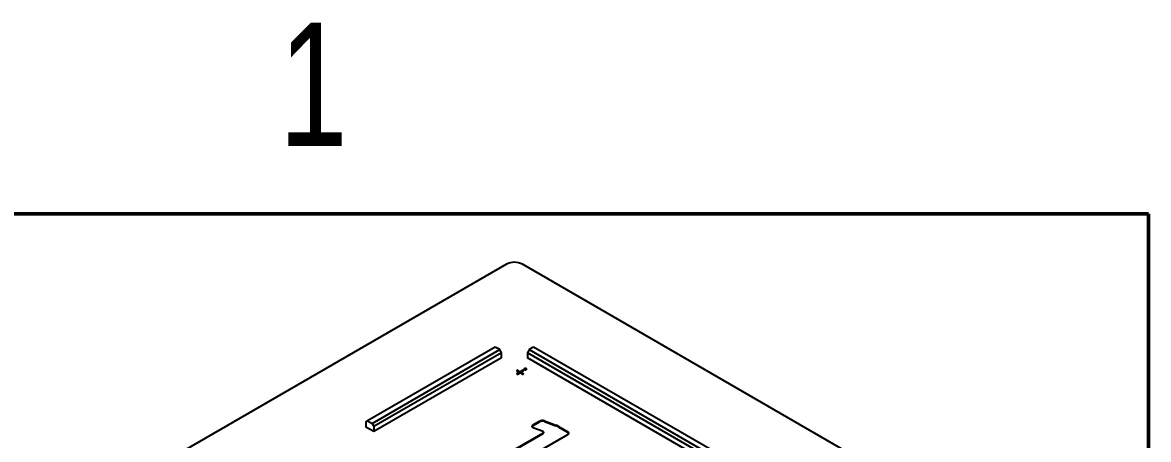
# Model space of a CAD drawing. Header units: millimetres. Extents: x 3 to 429, y 3 to 276.
# Drawn here: x 363.4 to 419.1, y 255.6 to 276.2 of the extents above; entities that cross this region are included whole.
import ezdxf

# ---------------------------------------------------------------- set-up
doc = ezdxf.new("R2010")
doc.units = ezdxf.units.MM
doc.styles.add('SLDTEXTSTYLE0', font='TXT', dxfattribs={"width": 0.75})

msp = doc.modelspace()

# ---------------------------------------------------------------- linework, layer by layer
at = {"color": 7, "linetype": 'Continuous', "lineweight": 50}
for p, q in [((12.7, 266.7), (419.1, 266.7)), ((419.1, 266.7), (419.1, 12.7))]:
    msp.add_line(p, q, dxfattribs=at)
at = {"color": 7, "linetype": 'Continuous', "lineweight": 25}
for p, q in [((387.315817, 264.21543), (346.893615, 240.88019)), ((414.583622, 248.933291), (388.111312, 264.21543)), ((386.763389, 260.120691), (380.443623, 256.472367)), ((380.664593, 256.344803), (386.98436, 259.993127)), ((387.072749, 259.840034), (380.752982, 256.19171)), ((386.98436, 259.993127), (386.763389, 260.120691)), ((387.072749, 259.840034), (386.98436, 259.993127)), ((387.072749, 259.584865), (387.072749, 259.840034)), ((388.442768, 259.993127), (388.35438, 259.840034)), ((398.386457, 254.048639), (388.35438, 259.840034)), ((388.35438, 259.840034), (388.35438, 259.584865)), ((388.663739, 260.120691), (388.442768, 259.993127)), ((388.442768, 259.993127), (398.474845, 254.201732)), ((398.695816, 254.329296), (388.663739, 260.120691)), ((387.072749, 259.584865), (380.752982, 255.936541)), ((398.386457, 253.79347), (388.35438, 259.584865)), ((387.835315, 258.787466), (387.835765, 258.787207)), ((387.835318, 258.965798), (387.835762, 258.966054)), ((387.835318, 258.965798), (387.835762, 258.965541)), ((387.835318, 258.940541), (387.946025, 258.876631)), ((387.835318, 258.812721), (387.946025, 258.876631)), ((387.835762, 258.787208), (387.835318, 258.787465)), ((387.835762, 258.965541), (387.835762, 258.966054)), ((387.879512, 258.966054), (387.99022, 258.902144)), ((387.879512, 258.787208), (387.99022, 258.851118)), ((387.990216, 258.851116), (387.946025, 258.876631)), ((387.99022, 258.902144), (388.100927, 258.966054)), ((387.99022, 258.851118), (387.99022, 258.902144)), ((387.99022, 258.851118), (388.100927, 258.787208)), ((387.990223, 258.851116), (388.034414, 258.876631)), ((388.034414, 258.876631), (388.145121, 258.940541)), ((388.034414, 258.876631), (388.145121, 258.812721)), ((388.144675, 258.787207), (388.145124, 258.787466)), ((388.144677, 258.966054), (388.145121, 258.965798)), ((388.144677, 258.966054), (388.144677, 258.965541)), ((388.144677, 258.965541), (388.145121, 258.965798)), ((388.145121, 258.787465), (388.144677, 258.787208)), ((380.355234, 256.421325), (380.443623, 256.472367)), ((380.355234, 256.421325), (380.355234, 256.166156)), ((380.443623, 256.472367), (380.664593, 256.344803)), ((388.647956, 256.272773), (388.963308, 256.454822)), ((388.647956, 256.23705), (388.963308, 256.419099)), ((388.963308, 256.419099), (388.963308, 256.454822)), ((389.197277, 256.469336), (389.768159, 256.25749)), ((389.197277, 256.469336), (389.197277, 256.433613)), ((389.197277, 256.433613), (389.768159, 256.221766)), ((380.752982, 255.936541), (380.355234, 256.166156)), ((380.664593, 256.344803), (380.752982, 256.19171)), ((380.752982, 256.19171), (380.752982, 255.936541)), ((387.74192, 255.075497), (389.143173, 255.884422)), ((387.74192, 255.039773), (389.143173, 255.848699)), ((388.647956, 256.272773), (388.647956, 256.23705)), ((389.132281, 255.940467), (388.680632, 256.104639)), ((389.143173, 255.848699), (389.143173, 255.884422)), ((389.161479, 255.874211), (389.161479, 255.909935)), ((389.768159, 256.221766), (389.768159, 256.25749)), ((389.913738, 256.189758), (390.346885, 255.939707)), ((389.913738, 256.189758), (389.913738, 256.154034)), ((389.913738, 256.154034), (390.346885, 255.903984)), ((390.346885, 255.903984), (390.346885, 255.939707)), ((390.346885, 255.786631), (388.428476, 254.679157))]:
    msp.add_line(p, q, dxfattribs=at)
at = {"color": 8, "linetype": 'Continuous', "lineweight": 25}
for p, q in [((387.835318, 258.812721), (387.879509, 258.787206)), ((387.879512, 258.966054), (387.879512, 258.915028)), ((388.100927, 258.915028), (388.100927, 258.966054)), ((388.100931, 258.787206), (388.145121, 258.812721))]:
    msp.add_line(p, q, dxfattribs=at)
at = {"color": 7, "linetype": 'Continuous', "lineweight": 25, "flags": 128}
for points in [[(388.299579, 259.05522), (388.279302, 259.063042), (388.255385, 259.065788), (388.231467, 259.063042), (388.211191, 259.05522), (388.197642, 259.043515), (388.192885, 259.029708), (388.197642, 259.0159), (388.211191, 259.004195), (388.231467, 258.996374), (388.255385, 258.993627), (388.279302, 258.996374), (388.299579, 259.004195), (388.313127, 259.0159), (388.317885, 259.029708), (388.313127, 259.043515), (388.299579, 259.05522)], [(388.680632, 256.104639), (388.647846, 256.11976), (388.621707, 256.138712), (388.603524, 256.160546), (388.594207, 256.184167), (388.594225, 256.208392), (388.603575, 256.232009), (388.621789, 256.253834), (388.647956, 256.272773)], [(389.143173, 255.884422), (389.151895, 255.890735), (389.157967, 255.89801), (389.161083, 255.905883), (389.161089, 255.913958), (389.157984, 255.921832), (389.151923, 255.929109), (389.143209, 255.935427), (389.132281, 255.940467)]]:
    msp.add_lwpolyline(points, dxfattribs=at)
at = {"color": 7, "linetype": 'Continuous', "lineweight": 25}
for centre, radius, start, end in [((387.713564, 263.44778), 0.864575, 62.6096722, 117.3903278), ((388.255384, 258.91889), 0.096066, 62.6100242, 117.3845991), ((389.096969, 256.193258), 0.293736, 70.032179, 117.0672749), ((389.096969, 256.157534), 0.293736, 70.032179, 117.0672749), ((388.694361, 256.142962), 0.104909, 116.2530043, 160.2728404), ((389.130874, 255.876847), 0.030718, 293.6023705, 355.0774885), ((389.438163, 255.3579), 0.958206, 60.2432946, 69.855501), ((389.438163, 255.322176), 0.958206, 60.2432946, 69.855501), ((390.317836, 255.863169), 0.081865, 290.7834208, 69.2165792), ((390.302673, 255.811852), 0.102191, 19.1097216, 64.3644337)]:
    msp.add_arc(centre, radius, start, end, dxfattribs=at)
for centre, major_axis, ratio, start_param, end_param in [((387.900943, 258.953169), (0.075777, 0), 0.333297216, 2.617993878, 3.665191429), ((387.900943, 258.800093), (0.075777, 0), 0.333297216, 2.617993878, 3.665191429), ((387.857637, 258.928169), (0.04375, 0), 0.999891648, 1.047197551, 2.094395102), ((387.857637, 258.978173), (-0.037888, 0.065625), 0.333351392, 1.570831514, 2.618029065), ((387.857637, 258.825093), (0.04375, 0), 0.999891648, 4.188790205, 5.235987756), ((388.122802, 258.928169), (0.04375, 0), 0.999891648, 1.047197551, 2.094395102), ((388.122802, 258.978173), (0.037888, 0.065625), 0.333351392, 3.665156242, 4.712353793), ((388.122802, 258.825093), (0.04375, 0), 0.999891648, 4.188790205, 5.235987756), ((388.079496, 258.953169), (0.075777, 0), 0.333297216, 5.759586532, 6.806784083), ((388.079496, 258.800093), (0.075777, 0), 0.333297216, 5.759586532, 6.806784083)]:
    msp.add_ellipse(centre, major_axis=major_axis, ratio=ratio, start_param=start_param, end_param=end_param, dxfattribs=at)

# ---------------------------------------------------------------- texts
at = {"color": 7, "linetype": 'Continuous', "lineweight": 0, "insert": (377.763617, 276.16369), "char_height": 6.096, "attachment_point": 2, "style": 'SLDTEXTSTYLE0'}
msp.add_mtext('1', dxfattribs=at)

doc.saveas('drawing.dxf')
